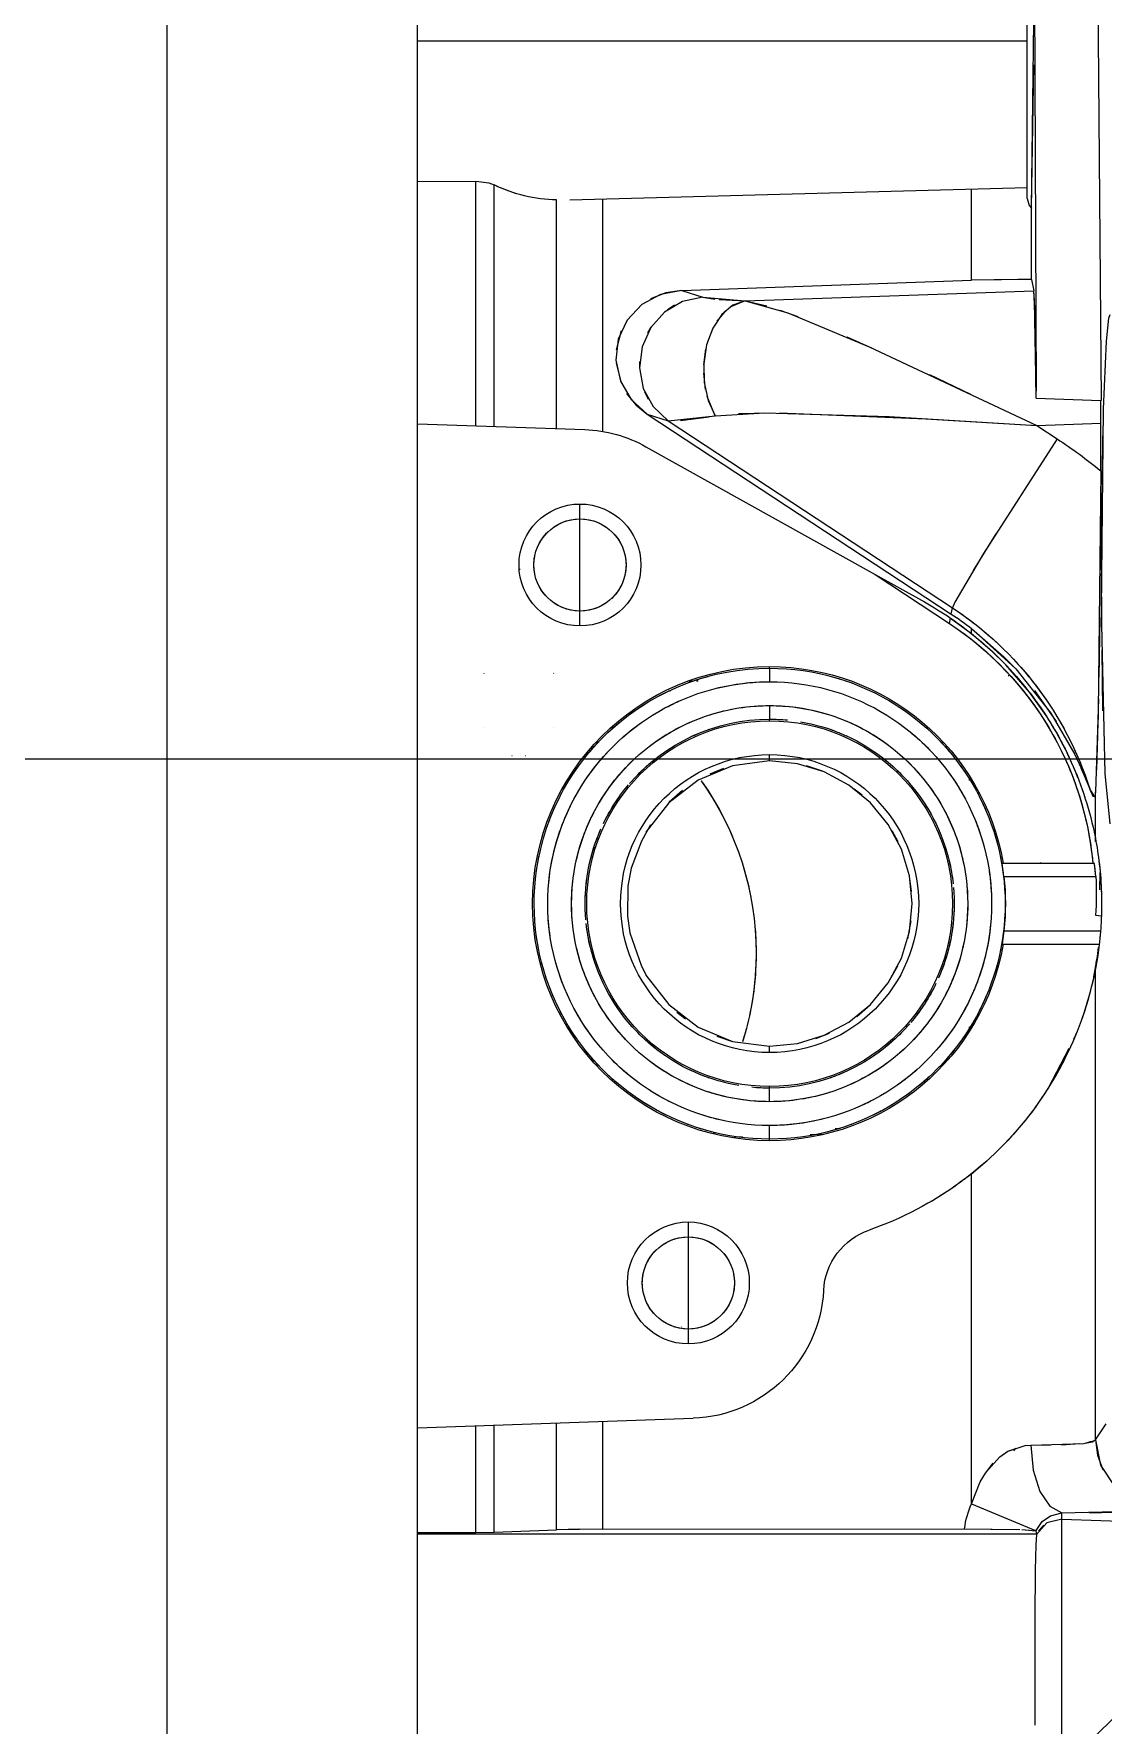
# Model space of a CAD drawing. Header units: millimetres. Extents: x 1084702 to 1166801, y 36632 to 124519.
# Drawn here: x 1103267 to 1103345.9, y 45472 to 45596.8 of the extents above; entities that cross this region are included whole.
import ezdxf

# ---------------------------------------------------------------- set-up
doc = ezdxf.new("R2010")
doc.units = ezdxf.units.MM
doc.header["$LTSCALE"] = 250
doc.linetypes.add('CENTER', pattern=[3, 2.5, -0.25, 0, -0.25])
doc.layers.get('0').update_dxf_attribs({"color": 255})
doc.layers.add('%posline', color=240, linetype='Continuous')
doc.layers.add('%symbol', color=1, linetype='Continuous')
doc.styles.add('ROMANS', font='ROMANS.shx', dxfattribs={"height": 100})
doc.dimstyles.new('dott', dxfattribs={"dimscale": 100, "dimtxt": 150, "dimasz": 0.01, "dimexe": 0.5, "dimexo": 1, "dimgap": 1, "dimtad": 1, "dimdsep": 46, "dimtxsty": 'ROMANS', "dimcen": 1.5, "dimclrd": 1, "dimclre": 1, "dimclrt": 2, "dimazin": 2, "dimtfac": 1, "dimtmove": 2, "dimatfit": 3, "dimldrblk": 'DOT', "dimfxl": 1, "dimtvp": 100, "dimtolj": 1, "dimarcsym": 0})

# ---------------------------------------------------------------- blocks, each defined once
blk = doc.blocks.new('_Dot')
at = {"color": 0, "linetype": 'ByBlock', "lineweight": -2}
blk.add_line((-0.5, 0), (-1, 0), dxfattribs=at)
at = {"color": 0, "linetype": 'ByBlock', "const_width": 0.5}
blk.add_lwpolyline([(-0.25, 0, 1), (0.25, 0, 1)], format="xyb", close=True, dxfattribs=at)
blk = doc.blocks.new('GENERATOR-BORDE')
for p, q in [((-1564.59, 190.03), (-1564.59, -166.52)), ((-1546.11, 73.57), (-1546.11, 57.83)), ((-1498.54, 73.33), (-1498.54, 70.82)), ((-1546.11, 70.23), (-1546.11, 67.5)), ((-1498.54, 70.82), (-1498.54, 69.14)), ((-1498.54, 69.15), (-1498.54, 66.77)), ((-1498.54, 66.77), (-1498.54, 65.16)), ((-1546.11, 66.09), (-1546.11, 63.83)), ((-1498.54, 65.16), (-1498.54, 63.02)), ((-1546.11, 62.57), (-1546.11, 60.76)), ((-1500.53, 63.18), (-1500.53, 63.18)), ((-1498.54, 63.02), (-1498.54, 61.64)), ((-1498.54, 61.64), (-1498.54, 59.86)), ((-1546.11, 59.8), (-1546.11, 58.5)), ((-1498.54, 59.86), (-1498.54, 58.83)), ((-1498.54, 58.83), (-1498.54, 57.54)), ((-1546.11, 57.97), (-1546.11, 57.22)), ((-1498.54, 57.54), (-1498.54, 56.95)), ((-1546.11, 57.22), (-1546.11, 57.12)), ((-1546.11, 57.22), (-1500.41, 57.22)), ((-1546.11, 57.22), (-1546.11, 57.12)), ((-1546.11, 57.22), (-1500.41, 57.22)), ((-1546.11, 57.12), (-1541.8, 57.11)), ((-1546.11, 57.12), (-1546.11, 49.4)), ((-1546.11, 57.12), (-1546.11, 49.4)), ((-1546.11, 57.12), (-1541.8, 57.11)), ((-1541.8, 57.11), (-1541.8, 49.25)), ((-1541.8, 57.11), (-1541.8, 49.25)), ((-1540.44, 57.09), (-1540.44, 49.21)), ((-1540.44, 57.09), (-1535.83, 56.92)), ((-1540.44, 57.09), (-1540.44, 49.21)), ((-1540.44, 57.09), (-1535.83, 56.92)), ((-1535.83, 56.92), (-1535.83, 49.05)), ((-1535.83, 56.92), (-1535.83, 49.05)), ((-1532.43, 56.87), (-1532.43, 48.93)), ((-1532.43, 56.87), (-1505.72, 56.84)), ((-1532.43, 56.87), (-1532.43, 48.93)), ((-1532.43, 56.87), (-1505.72, 56.84)), ((-1498.54, 56.95), (-1498.54, 56.14)), ((-1498.54, 56.14), (-1483.47, 56.66)), ((-1498.54, 56.14), (-1483.47, 56.66)), ((-1505.21, 55.01), (-1505.21, 30.64)), ((-1505.21, 55.01), (-1505.21, 30.64)), ((-1498.54, 56.14), (-1498.54, 55.66)), ((-1498.54, 56.14), (-1498.54, 55.66)), ((-1500.55, 50.67), (-1500.55, 50.67)), ((-1500.55, 50.67), (-1500.55, 50.67)), ((-1496.42, 50.42), (-1496.42, 50.39)), ((-1496.42, 50.42), (-1496.42, 50.39)), ((-1496.05, 50.28), (-1496.05, 15.36)), ((-1496.05, 50.28), (-1496.05, 15.36)), ((-1496.05, 50.28), (-1495.27, 49.11)), ((-1546.11, 49.4), (-1525.76, 48.69)), ((-1546.11, 49.4), (-1546.11, -24.73)), ((-1546.11, 49.4), (-1525.76, 48.69)), ((-1546.11, 49.4), (-1546.11, -24.73)), ((-1521.96, 47.8), (-1521.96, 47.8)), ((-1519.38, 46.1), (-1519.38, 46.1)), ((-1526.11, 43.2), (-1526.11, 42.1)), ((-1526.11, 43.2), (-1526.11, 42.1)), ((-1526.59, 41.97), (-1526.59, 41.94)), ((-1526.11, 42.1), (-1526.11, 38.7)), ((-1526.11, 42.1), (-1526.11, 38.7)), ((-1526.11, 38.7), (-1526.11, 35.3)), ((-1526.11, 38.7), (-1526.11, 35.3)), ((-1521.65, 38.53), (-1521.63, 38.53)), ((-1521.65, 38.53), (-1521.63, 38.53)), ((-1526.11, 35.3), (-1526.11, 34.2)), ((-1526.11, 35.3), (-1526.11, 34.2)), ((-1508.16, 32.67), (-1508.03, 32.58)), ((-1505.21, 30.64), (-1504.06, 29.67)), ((-1524.29, 27.63), (-1524.12, 27.62)), ((-1524.29, 27.63), (-1524.12, 27.62)), ((-1520.11, 28.2), (-1520.11, 28.08)), ((-1520.11, 28.2), (-1520.11, 28.08)), ((-1520.11, 28.08), (-1520.11, 27.08)), ((-1520.11, 28.08), (-1520.11, 27.08)), ((-1515.27, 27.31), (-1515.05, 27.31)), ((-1515.27, 27.31), (-1515.05, 27.31)), ((-1501.38, 26.83), (-1501.38, 26.83)), ((-1520.11, 25.32), (-1520.11, 24.32)), ((-1520.11, 25.32), (-1520.11, 24.32)), ((-1520.11, 24.32), (-1520.11, 24.2)), ((-1520.11, 24.32), (-1520.11, 24.2)), ((-1499.54, 24.3), (-1498.01, 21.37)), ((-1520.11, 21.7), (-1520.11, 21.23)), ((-1520.11, 21.7), (-1520.11, 21.23)), ((-1497.67, 20.7), (-1497.58, 20.54)), ((-1505.37, 19.94), (-1505.37, 19.8)), ((-1505.37, 19.94), (-1505.37, 19.8)), ((-1505.37, 17.61), (-1505.37, 17.61)), ((-1505.37, 17.61), (-1505.37, 17.61)), ((-1496.19, 16.1), (-1495.91, 14.59)), ((-1496.19, 16.1), (-1496.19, 16.1)), ((-1496.02, 15.08), (-1495.91, 14.59)), ((-1495.91, 14.59), (-1495.9, 14.39)), ((-1495.91, 14.59), (-1495.83, 13.94)), ((-1502.94, 13.7), (-1502.87, 13.7)), ((-1502.94, 13.7), (-1502.87, 13.7)), ((-1502.87, 13.7), (-1495.79, 13.7)), ((-1502.87, 13.7), (-1495.79, 13.7)), ((-1502.83, 12.7), (-1495.69, 12.7)), ((-1502.83, 12.7), (-1495.69, 12.7)), ((-1495.73, 13.18), (-1495.73, 13.14)), ((-1496.06, 11.55), (-1495.62, 11.59)), ((-1496.06, 11.55), (-1495.62, 11.59)), ((-1495.63, 11.62), (-1495.62, 11.57)), ((-1495.63, 11.62), (-1495.63, 11.62)), ((-1495.63, 11.62), (-1495.62, 11.59)), ((-1495.63, 11.62), (-1495.62, 11.59)), ((-1495.75, 9.68), (-1495.71, 8.41)), ((-1502.94, 7.7), (-1502.87, 7.7)), ((-1502.94, 7.7), (-1502.87, 7.7)), ((-1502.87, 7.7), (-1496.26, 7.7)), ((-1502.87, 7.7), (-1496.26, 7.7)), ((-1502.83, 8.7), (-1496.03, 8.7)), ((-1502.83, 8.7), (-1496.03, 8.7)), ((-1500.1, 7.7), (-1500.1, 7.67)), ((-1496.26, 7.7), (-1496.15, 7.7)), ((-1496.26, 7.7), (-1496.15, 7.7)), ((-1496.26, 7.7), (-1496.15, 7.7)), ((-1496.05, 6.12), (-1496.05, 2.45)), ((-1496.05, 6.12), (-1496.05, 2.45)), ((-1505.37, 1.6), (-1505.37, 1.47)), ((-1505.37, 1.6), (-1505.37, 1.47)), ((-1497.54, 0.97), (-1497.38, 1.38)), ((-1497.01, 2.37), (-1497, 2.38)), ((-1497.01, 2.37), (-1497, 2.38)), ((-1497.01, 2.37), (-1497, 2.38)), ((-1496.49, 2.23), (-1496.49, 2.23)), ((-1520.11, 0.17), (-1520.11, -0.3)), ((-1520.11, 0.17), (-1520.11, -0.3)), ((-1539.14, -0.24), (-1539.12, -0.23)), ((-1538.12, -0.23), (-1538.1, -0.24)), ((-1541.19, -2.3), (-1541.19, -2.3)), ((-1536.05, -2.3), (-1536.05, -2.3)), ((-1520.11, -2.8), (-1520.11, -2.92)), ((-1520.11, -2.8), (-1520.11, -2.92)), ((-1520.11, -3.92), (-1520.11, -2.92)), ((-1520.11, -3.92), (-1520.11, -2.92)), ((-1500.95, -4.92), (-1499.72, -3.19)), ((-1499.72, -3.19), (-1499.7, -3.14)), ((-1527.59, -5), (-1527.45, -4.99)), ((-1527.59, -5), (-1527.45, -4.99)), ((-1502.71, -6.93), (-1500.95, -4.92)), ((-1526.07, -5.74), (-1525.8, -5.74)), ((-1525.51, -5.75), (-1525.38, -5.75)), ((-1520.11, -6.68), (-1520.11, -5.68)), ((-1520.11, -6.68), (-1520.11, -5.68)), ((-1502.5, -6.15), (-1502.46, -6.15)), ((-1502.03, -6.16), (-1502.03, -6.16)), ((-1541.19, -6.3), (-1541.18, -6.32)), ((-1541.19, -6.3), (-1541.19, -6.3)), ((-1536.06, -6.32), (-1536.05, -6.3)), ((-1536.05, -6.3), (-1536.05, -6.3)), ((-1520.11, -6.68), (-1520.11, -6.8)), ((-1520.11, -6.68), (-1520.11, -6.8)), ((-1502.93, -7.18), (-1502.87, -7.12)), ((-1495.56, -6.27), (-1495.55, -6.27)), ((-1505.21, -9.24), (-1503.69, -7.93)), ((-1534.11, -9.8), (-1534.11, -10.9)), ((-1534.11, -9.8), (-1534.11, -10.9)), ((-1512.31, -13.59), (-1506.83, -9.97)), ((-1512.31, -13.59), (-1506.83, -9.97)), ((-1506.83, -9.97), (-1506.76, -10.38)), ((-1506.83, -9.97), (-1506.76, -10.38)), ((-1506.76, -10.38), (-1505.21, -9.24)), ((-1505.21, -9.24), (-1505.21, -9.61)), ((-1505.21, -9.24), (-1505.21, -9.61)), ((-1534.11, -10.9), (-1534.11, -14.3)), ((-1534.11, -10.9), (-1534.11, -14.3)), ((-1529.14, -25.43), (-1506.71, -10.67)), ((-1529.14, -25.43), (-1506.71, -10.67)), ((-1527.61, -24.94), (-1506.62, -11.13)), ((-1527.61, -24.94), (-1506.62, -11.13)), ((-1506.71, -10.67), (-1506.62, -11.13)), ((-1506.71, -10.67), (-1506.62, -11.13)), ((-1512.31, -13.59), (-1508.69, -11.57)), ((-1512.31, -13.59), (-1508.69, -11.57)), ((-1529.24, -23.03), (-1512.31, -13.59)), ((-1529.24, -23.03), (-1512.31, -13.59)), ((-1538.59, -14), (-1538.53, -14)), ((-1538.59, -14), (-1538.53, -14)), ((-1534.11, -14.3), (-1534.11, -17.7)), ((-1534.11, -14.3), (-1534.11, -17.7)), ((-1534.11, -17.7), (-1534.11, -18.8)), ((-1534.11, -17.7), (-1534.11, -18.8)), ((-1495.66, -21.25), (-1495.66, -24.76)), ((-1495.66, -21.25), (-1495.66, -24.76)), ((-1495.56, -21.73), (-1495.55, -21.73)), ((-1500.38, -24.59), (-1498.9, -23.62)), ((-1500.38, -24.59), (-1498.9, -23.62)), ((-1546.11, -24.73), (-1533.76, -24.29)), ((-1546.11, -24.73), (-1533.76, -24.29)), ((-1546.11, -24.73), (-1546.11, -42.61)), ((-1546.11, -24.73), (-1546.11, -42.61)), ((-1541.8, -24.57), (-1541.8, -42.63)), ((-1541.8, -24.57), (-1541.8, -42.63)), ((-1540.44, -24.53), (-1540.44, -42.35)), ((-1540.44, -24.53), (-1540.44, -42.35)), ((-1535.83, -24.37), (-1535.83, -41.24)), ((-1535.83, -24.37), (-1535.83, -41.24)), ((-1532.43, -24.16), (-1532.43, -41.32)), ((-1532.43, -24.16), (-1532.43, -41.32)), ((-1529.14, -25.43), (-1527.61, -24.94)), ((-1529.14, -25.43), (-1527.61, -24.94)), ((-1500.38, -24.59), (-1495.66, -24.76)), ((-1500.38, -24.59), (-1495.66, -24.76)), ((-1500.56, -56.35), (-1500.45, -27.13)), ((-1500.56, -56.35), (-1500.45, -27.13)), ((-1500.45, -26.62), (-1495.66, -26.45)), ((-1495.88, -56.44), (-1495.65, -26.45)), ((-1495.88, -56.44), (-1495.65, -26.45)), ((-1495.66, -26.45), (-1495.65, -26.45)), ((-1495.66, -26.45), (-1495.65, -26.45)), ((-1495.66, -26.45), (-1495.65, -26.45)), ((-1524.88, -27.55), (-1524.86, -27.55)), ((-1524.88, -27.55), (-1524.86, -27.55)), ((-1507.88, -28.14), (-1507.87, -28.15)), ((-1507.88, -28.14), (-1507.87, -28.15)), ((-1526.58, -34.57), (-1525.05, -34.08)), ((-1526.58, -34.57), (-1525.05, -34.08)), ((-1526.58, -34.57), (-1505.21, -35.32)), ((-1526.58, -34.57), (-1505.21, -35.32)), ((-1521.92, -33.79), (-1500.61, -34.54)), ((-1521.92, -33.79), (-1500.61, -34.54)), ((-1500.78, -35.37), (-1500.61, -34.54)), ((-1500.78, -35.37), (-1500.61, -34.54)), ((-1505.21, -35.32), (-1505.21, -42.06)), ((-1505.21, -35.32), (-1505.21, -42.06)), ((-1500.78, -35.37), (-1500.78, -40.64)), ((-1500.78, -35.37), (-1500.78, -40.64)), ((-1500.82, -40.7), (-1500.78, -40.65)), ((-1535.83, -41.24), (-1535.83, -41.24)), ((-1534.86, -41.25), (-1501.11, -42.17)), ((-1501.11, -41.35), (-1501.11, -42)), ((-1501.11, -41.35), (-1501.11, -42)), ((-1501.11, -42), (-1501.11, -42.17)), ((-1501.11, -42.17), (-1501.11, -53)), ((-1501.11, -42.19), (-1501.11, -42.2)), ((-1501.11, -42.42), (-1501.11, -43.18)), ((-1546.11, -42.61), (-1541.8, -42.63)), ((-1546.11, -42.61), (-1546.11, -44.73)), ((-1546.11, -42.61), (-1541.8, -42.63)), ((-1546.11, -42.61), (-1546.11, -53)), ((-1501.11, -43.78), (-1501.11, -45.24)), ((-1546.11, -45.63), (-1546.11, -48.54)), ((-1501.11, -46.21), (-1501.11, -48.9)), ((-1546.11, -48.96), (-1546.11, -53)), ((-1501.11, -49.28), (-1501.11, -53)), ((-1546.11, -53), (-1546.11, -54.42)), ((-1546.11, -53), (-1546.11, -54.42)), ((-1546.11, -53), (-1501.11, -53)), ((-1546.11, -53), (-1501.11, -53)), ((-1501.11, -53), (-1501.11, -56.51)), ((-1501.11, -53), (-1501.11, -63.83))]:
    blk.add_line(p, q)
at = {"linetype": 'CENTER'}
blk.add_line((-2671.23, 0), (68.87, 0), dxfattribs=at)
for points in [[(-1500.53, 70.58), (-1500.53, 71.34)], [(-1500.53, 71.14), (-1500.53, 71.22)], [(-1500.54, 67.46), (-1500.53, 70.57)], [(-1500.54, 66.21), (-1500.54, 67.46)], [(-1500.54, 66.38), (-1500.54, 67.35)], [(-1500.54, 63.83), (-1500.54, 66.21)], [(-1500.53, 62.69), (-1500.54, 63.83)], [(-1500.53, 62.81), (-1500.54, 63.74)], [(-1500.52, 60.7), (-1500.53, 62.69)], [(-1500.51, 59.91), (-1500.52, 60.69)], [(-1500.51, 59.93), (-1500.52, 60.65)], [(-1500.47, 58.03), (-1500.51, 59.91)], [(-1500.41, 57.27), (-1500.47, 58.03)], [(-1500.41, 57.27), (-1500.47, 58.03)], [(-1541.8, 57.11), (-1540.44, 57.09)], [(-1541.8, 57.11), (-1540.44, 57.09)], [(-1532.43, 56.87), (-1535.83, 56.92)], [(-1534.12, 56.88), (-1535.83, 56.92)], [(-1505.72, 56.84), (-1501.64, 56.9)], [(-1505.72, 56.84), (-1501.87, 56.89)], [(-1505.21, 55.01), (-1500.48, 56.97)], [(-1505.21, 55.01), (-1500.48, 56.97)], [(-1501.5, 56.91), (-1500.49, 56.99)], [(-1501.4, 56.61), (-1501.41, 56.62)], [(-1501.19, 56.92), (-1500.49, 56.99)], [(-1500.48, 56.97), (-1500.45, 56.98)], [(-1500.48, 56.97), (-1500.45, 56.98)], [(-1500.46, 57.01), (-1500.41, 57.22)], [(-1500.46, 57.01), (-1500.41, 57.22)], [(-1500.45, 56.98), (-1499.99, 56.32), (-1499.38, 55.88)], [(-1500.45, 56.98), (-1499.99, 56.32)], [(-1498.54, 56.14), (-1499.64, 56.42), (-1500.41, 57.27)], [(-1499.87, 56.58), (-1500.26, 57)], [(-1505.21, 55.01), (-1504.58, 53.39), (-1504.19, 52.74)], [(-1500.84, 50.67), (-1500.67, 52.51), (-1500.18, 54.09), (-1499.43, 55.19), (-1498.54, 55.66)], [(-1500.84, 50.67), (-1500.67, 52.51), (-1500.18, 54.09), (-1499.43, 55.19), (-1498.54, 55.66)], [(-1499.37, 55.88), (-1498.54, 55.66)], [(-1499.37, 55.88), (-1498.54, 55.66)], [(-1498.54, 55.66), (-1492.61, 55.53), (-1491.63, 55.41), (-1491.23, 55.27)], [(-1496.51, 55.66), (-1494.71, 55.63)], [(-1496.05, 50.28), (-1495.68, 52.15), (-1494.64, 53.74), (-1493.08, 54.84), (-1491.23, 55.27)], [(-1504.19, 52.73), (-1503.61, 52)], [(-1504.17, 52.71), (-1503.12, 51.53), (-1502.52, 51.13)], [(-1496.05, 50.28), (-1495.92, 51.42), (-1495.52, 52.5)], [(-1502.52, 51.12), (-1501.26, 50.7), (-1500.84, 50.67)], [(-1502.5, 51.11), (-1501.26, 50.7), (-1500.84, 50.67)], [(-1502.07, 51.09), (-1501.98, 50.94)], [(-1502.03, 51.03), (-1501.95, 50.9)], [(-1500.84, 50.67), (-1496.95, 50.54), (-1496.31, 50.42), (-1496.05, 50.28)], [(-1500.84, 50.67), (-1499.37, 50.66)], [(-1499.57, 50.66), (-1499.57, 50.66)], [(-1499.57, 50.66), (-1499.57, 50.66)], [(-1498.56, 50.64), (-1497.21, 50.56)], [(-1496.76, 50.51), (-1496.1, 50.33), (-1496.05, 50.28)], [(-1522.12, 27.91), (-1522.72, 27.93)], [(-1522.12, 27.91), (-1522.72, 27.93)], [(-1516.27, 27.74), (-1517.11, 27.77)], [(-1516.27, 27.74), (-1517.11, 27.77)], [(-1529.24, 15.97), (-1527.56, 18.15), (-1525.38, 19.82), (-1522.84, 20.87), (-1520.11, 21.23)], [(-1520.11, 21.23), (-1518.06, 21.02), (-1516.08, 20.42), (-1514.27, 19.45), (-1512.67, 18.14), (-1511.36, 16.55), (-1510.39, 14.73), (-1509.8, 12.75), (-1509.59, 10.7), (-1509.8, 8.65), (-1510.39, 6.67), (-1511.36, 4.85), (-1512.67, 3.26), (-1514.27, 1.95), (-1516.08, 0.98), (-1518.06, 0.38), (-1520.11, 0.17)], [(-1524.02, 20.48), (-1522.84, 20.87)], [(-1516.71, 20.66), (-1515.69, 20.25)], [(-1526.97, 18.7), (-1526.31, 19.21)], [(-1513.68, 19.03), (-1512.69, 18.16)], [(-1511.33, 16.49), (-1510.65, 15.3)], [(-1530.42, 12.86), (-1529.58, 15.32)], [(-1529.58, 15.32), (-1529.18, 16.07)], [(-1530.61, 11.63), (-1530.42, 12.86)], [(-1509.92, 13.31), (-1509.67, 11.97)], [(-1502.83, 12.7), (-1502.94, 13.7)], [(-1502.83, 12.7), (-1502.89, 13.23)], [(-1530.57, 9.41), (-1530.61, 11.63)], [(-1530.32, 8.08), (-1530.57, 9.41)], [(-1509.63, 9.78), (-1509.82, 8.53)], [(-1529.58, 6.08), (-1530.32, 8.08)], [(-1502.83, 8.7), (-1502.94, 7.7)], [(-1502.83, 8.7), (-1502.89, 8.17)], [(-1496.03, 8.7), (-1496.13, 7.78), (-1496.15, 7.7)], [(-1496.1, 7.94), (-1496.15, 7.7)], [(-1496.03, 8.7), (-1496.1, 7.94)], [(-1528.9, 4.89), (-1529.58, 6.08)], [(-1520.11, 0.17), (-1522.84, 0.53), (-1525.38, 1.58), (-1527.56, 3.25), (-1529.24, 5.43)], [(-1510.63, 6.14), (-1511.07, 5.32)], [(-1494.98, 4.82), (-1495.35, 1.1), (-1495.61, -11), (-1495.47, -25.8), (-1495.25, -30.82), (-1495.08, -32.51), (-1494.98, -32.8)], [(-1526.55, 2.36), (-1527.53, 3.22)], [(-1513.28, 2.7), (-1513.86, 2.24)], [(-1496.2, 2.82), (-1496.49, 2.23)], [(-1496.05, 2.45), (-1496.12, 2.82), (-1496.49, 2.23)], [(-1496.23, 2.8), (-1496.49, 2.23)], [(-1496.2, 2.82), (-1496.22, 2.8)], [(-1497.12, 0.72), (-1496.49, 2.23)], [(-1496.49, 2.23), (-1496.49, 2.23)], [(-1495.84, -4.41), (-1496.05, 2.45)], [(-1523.51, 0.73), (-1524.53, 1.14)], [(-1516.22, 0.92), (-1517.38, 0.53)], [(-1505.21, -9.61), (-1501.95, -6.64), (-1499.36, -3.36), (-1497.59, -0.3), (-1497.12, 0.71)], [(-1497.14, 0.68), (-1496.89, 1.24)], [(-1495.91, -1.74), (-1495.98, 0.82)], [(-1495.98, -0.39), (-1495.98, -0.39)], [(-1495.66, -21.25), (-1495.86, -3.52), (-1495.89, -2.25)], [(-1500.57, -5.04), (-1498.96, -2.75)], [(-1495.51, -3.53), (-1495.58, -8.04)], [(-1495.83, -5.16), (-1495.84, -4.69)], [(-1495.74, -10.43), (-1495.81, -6.01)], [(-1505.21, -9.61), (-1502.82, -7.53), (-1502.1, -6.8)], [(-1498.9, -23.62), (-1504.32, -15.15), (-1506.44, -11.55), (-1506.62, -11.13)], [(-1495.6, -10.28), (-1495.62, -13.68)], [(-1503.41, -16.61), (-1505.1, -13.88)], [(-1495.68, -16.23), (-1495.69, -13.94)], [(-1495.62, -14.68), (-1495.6, -18.73)], [(-1495.66, -21.25), (-1495.67, -16.4)], [(-1495.58, -20.25), (-1495.5, -24.56)], [(-1525.05, -34.08), (-1526.54, -33.75), (-1527.86, -32.97), (-1528.89, -31.82), (-1529.53, -30.4), (-1529.72, -28.85), (-1529.44, -27.33), (-1528.71, -25.99), (-1527.61, -24.94)], [(-1527.61, -24.94), (-1524.14, -25.31)], [(-1526.69, -24.96), (-1524.57, -25.24)], [(-1524.13, -25.31), (-1520.46, -25.54), (-1511.29, -25.25), (-1500.38, -24.59)], [(-1521.92, -33.79), (-1518.77, -32.91), (-1512.77, -30.4), (-1500.38, -24.59)], [(-1519.38, -25.54), (-1508.59, -25.1), (-1500.38, -24.59)], [(-1500.38, -24.59), (-1500.38, -24.59)], [(-1495.66, -24.76), (-1495.66, -26.45)], [(-1495.66, -24.76), (-1495.66, -26.45)], [(-1526.58, -34.57), (-1528.16, -34.27), (-1529.55, -33.52), (-1530.63, -32.38), (-1531.29, -30.96), (-1531.46, -29.41), (-1531.13, -27.88), (-1530.33, -26.51), (-1529.14, -25.43)], [(-1530.67, -26.97), (-1529.99, -26.12), (-1529.14, -25.43)], [(-1521.92, -33.79), (-1522.82, -33.47), (-1523.64, -32.78), (-1524.3, -31.78), (-1524.76, -30.54), (-1524.98, -29.16), (-1524.95, -27.76), (-1524.66, -26.44), (-1524.13, -25.31)], [(-1524.75, -26.76), (-1524.15, -25.34)], [(-1524.14, -25.31), (-1524.13, -25.31)], [(-1524.14, -25.31), (-1524.13, -25.31)], [(-1522.4, -25.48), (-1520.13, -25.54)], [(-1529.34, -27.08), (-1529.08, -26.54)], [(-1525, -28.47), (-1524.87, -27.26)], [(-1508.31, -28.35), (-1505.28, -26.92)], [(-1500.45, -26.96), (-1500.55, -33.8), (-1500.61, -34.54)], [(-1500.45, -26.62), (-1500.46, -28.21)], [(-1531.45, -29.23), (-1531.1, -27.81)], [(-1500.46, -28.56), (-1500.49, -31.24)], [(-1529.72, -29.31), (-1529.72, -28.82)], [(-1524.84, -30.23), (-1524.99, -29.08)], [(-1531.07, -31.59), (-1531.45, -30.15)], [(-1524.28, -31.82), (-1524.68, -30.82)], [(-1514.41, -31.13), (-1512.55, -30.3)], [(-1529.51, -33.55), (-1530.65, -32.35)], [(-1528.87, -31.85), (-1529.12, -31.43)], [(-1523.38, -33.05), (-1524, -32.3)], [(-1500.49, -31.37), (-1500.54, -33.49)], [(-1527.14, -33.47), (-1527.65, -33.14)], [(-1521.92, -33.79), (-1523.04, -33.33)], [(-1521.92, -33.79), (-1520.33, -33.43)], [(-1519.35, -33.12), (-1518.03, -32.63)], [(-1500.55, -33.55), (-1500.61, -34.54)], [(-1526.58, -34.57), (-1527.78, -34.39), (-1528.9, -33.94)], [(-1525.05, -34.08), (-1521.92, -33.79)], [(-1525.05, -34.08), (-1524.15, -33.93)], [(-1523.84, -33.9), (-1521.92, -33.79)], [(-1500.78, -35.37), (-1505.21, -35.32)], [(-1501.9, -35.38), (-1505.21, -35.32)], [(-1500.78, -35.37), (-1501.77, -35.38)], [(-1501.11, -41.35), (-1500.96, -40.83), (-1500.78, -40.64)], [(-1500.78, -40.64), (-1500.61, -51.21)], [(-1500.78, -40.64), (-1500.61, -54.42), (-1500.74, -64.66), (-1500.78, -65.36)], [(-1541.8, -42.63), (-1540.83, -42.5), (-1540.44, -42.35)], [(-1541.8, -42.63), (-1540.83, -42.5), (-1540.44, -42.35)], [(-1535.83, -41.24), (-1535.82, -41.24)], [(-1535.83, -41.24), (-1535.82, -41.24)]]:
    blk.add_lwpolyline(points)
for centre, radius, start, end in [((-1498.76, 57.78), 7.03, 187.6903, 203.2569), ((-1498.76, 57.78), 7.03, 187.6904, 203.2571), ((-1500.54, 57.23), 0.136, 354.0199, 15.5376), ((-1500.54, 57.23), 0.136, 354.0199, 15.6169), ((-1495.54, 54.74), 5.01, 158.1054, 158.285), ((-1495.54, 54.74), 5.01, 158.1054, 158.285), ((-1495.54, 54.73), 5.01, 158.1402, 158.3214), ((-1495.54, 54.73), 5.01, 158.1419, 158.3232), ((-1495.54, 54.74), 5.01, 155.0086, 155.5826), ((-1495.54, 54.74), 5.01, 155.0086, 155.5826), ((-1495.54, 54.73), 5.01, 155.021, 155.612), ((-1495.54, 54.73), 5.01, 155.0215, 155.613), ((-1494.58, 53.44), 5.04, 152.0274, 152.154), ((-1494.58, 53.44), 5.04, 151.9158, 152.0268), ((-1526.11, 38.7), 10, 3.1421, 87.9994), ((-1526.11, 38.7), 10, 3.1461, 87.9994), ((-1526.11, 38.7), 4.5, 90, 270), ((-1526.11, 38.7), 4.5, 90, 270), ((-1526.11, 38.7), 4.5, 270, 90), ((-1526.11, 38.7), 4.5, 270, 90), ((-1526.11, 38.7), 3.4, 90.0008, 269.9992), ((-1526.11, 38.7), 3.4, 90.0008, 123.7289), ((-1526.11, 38.7), 3.4, 270.0008, 89.9992), ((-1526.11, 38.7), 3.4, 56.6489, 89.9992), ((-1526.11, 38.7), 3.4, 133.1384, 156.8968), ((-1526.11, 38.7), 3.4, 22.603, 46.4211), ((-1526.11, 38.7), 3.4, 23.1035, 46.1287), ((-1526.11, 38.7), 3.4, 23.1035, 46.1287), ((-1526.11, 38.7), 3.4, 169.1282, 190.8718), ((-1526.11, 38.7), 3.4, 169.1282, 190.8718), ((-1526.11, 38.7), 3.4, 169.2978, 190.2403), ((-1526.11, 38.7), 3.4, 349.1282, 10.8718), ((-1526.11, 38.7), 3.4, 349.1282, 10.8718), ((-1526.11, 38.7), 3.4, 349.2978, 10.2403), ((-1511.13, 39.52), 5, 183.1379, 250.9008), ((-1511.13, 39.52), 5, 183.1379, 250.9008), ((-1526.11, 38.7), 3.4, 202.603, 226.4211), ((-1526.11, 38.7), 3.4, 203.1035, 226.1287), ((-1526.11, 38.7), 3.4, 203.1035, 226.1287), ((-1526.11, 38.7), 3.4, 313.1384, 336.8968), ((-1526.11, 38.7), 3.4, 236.6489, 269.9992), ((-1526.11, 38.7), 3.4, 270.0008, 303.7289), ((-1521.11, 10.7), 25.5, 36.6269, 70.906), ((-1521.11, 10.7), 25.5, 36.6269, 70.906), ((-1521.11, 10.69), 25.51, 51.4396, 57.8213), ((-1521.1, 10.71), 25.49, 49.6125, 49.7086), ((-1520.11, 10.7), 17.5, 90, 270), ((-1520.11, 10.7), 17.5, 90, 270), ((-1520.11, 10.7), 17.38, 89.9991, 122.6658), ((-1520.11, 10.7), 17.38, 105.1421, 110.3427), ((-1520.11, 10.7), 17.5, 9.8709, 90), ((-1520.11, 10.7), 17.5, 9.8709, 90), ((-1520.11, 10.7), 17.38, 57.3013, 90.0009), ((-1520.11, 10.7), 17.38, 69.6572, 74.8579), ((-1521.1, 10.71), 25.49, 36.6229, 44.1307), ((-1520.11, 10.7), 16.38, 89.9998, 270.0002), ((-1520.11, 10.7), 17.38, 116.0498, 118.287), ((-1520.11, 10.7), 16.38, 102.1725, 108.8613), ((-1520.11, 10.7), 16.38, 269.9998, 90.0002), ((-1520.11, 10.7), 16.38, 89.9998, 90.0076), ((-1520.11, 10.7), 16.38, 76.1661, 90.0004), ((-1520.11, 10.7), 17.38, 61.713, 63.9502), ((-1520.11, 10.7), 17.38, 122.7779, 188.1643), ((-1520.11, 10.7), 14.62, 89.9998, 270.0002), ((-1520.11, 10.7), 17.38, 120.4717, 126.2733), ((-1520.11, 10.7), 16.38, 116.0674, 122.8832), ((-1520.11, 10.7), 14.62, 89.9998, 108.0241), ((-1520.11, 10.7), 14.62, 269.9998, 90.0002), ((-1520.11, 10.7), 14.62, 72.194, 90.0002), ((-1520.11, 10.7), 16.38, 62.2681, 66.2789), ((-1520.11, 10.7), 17.38, 53.7266, 59.5283), ((-1520.11, 10.7), 17.38, 302.8085, 57.2384), ((-1521.11, 10.7), 25.5, 32.2281, 36.627), ((-1521.09, 10.71), 25.48, 6.7482, 36.6371), ((-1521.09, 10.71), 25.48, 6.7481, 36.6371), ((-1520.11, 10.7), 13.5, 90, 270), ((-1520.11, 10.7), 13.5, 90, 270), ((-1520.11, 10.7), 17.38, 129.7165, 133.1007), ((-1520.11, 10.7), 14.62, 112.9647, 126.813), ((-1520.11, 10.7), 13.62, 99.6369, 112.6988), ((-1520.11, 10.7), 13.62, 89.9991, 95.5122), ((-1520.11, 10.7), 13.62, 40.6265, 90.0009), ((-1520.11, 10.7), 13.5, 270, 90), ((-1520.11, 10.7), 13.5, 270, 90), ((-1520.11, 10.7), 14.62, 53.164, 67.1218), ((-1520.11, 10.7), 16.38, 48.3195, 54.7776), ((-1520.11, 10.7), 17.38, 46.8993, 50.2835), ((-1521.11, 10.7), 25.5, 26.6544, 30.8617), ((-1520.11, 10.7), 17.38, 135.9954, 141.7482), ((-1520.11, 10.7), 13.62, 114.4333, 172.7471), ((-1520.11, 10.7), 16.38, 129.8807, 136.9868), ((-1520.11, 10.7), 13.62, 109.0899, 114.9215), ((-1520.11, 10.7), 13.62, 65.0785, 70.9101), ((-1520.11, 10.7), 17.38, 38.2519, 44.0046), ((-1520.11, 10.7), 14.62, 131.7142, 149.545), ((-1520.11, 10.7), 11, 90, 270), ((-1520.11, 10.7), 11, 90, 270), ((-1520.11, 10.7), 13.62, 128.1345, 135.6532), ((-1520.11, 10.7), 13.62, 124.5742, 126.2766), ((-1520.11, 10.7), 11, 270, 90), ((-1520.11, 10.7), 11, 270, 90), ((-1520.11, 10.7), 13.62, 53.7234, 54.5275), ((-1520.11, 10.7), 13.62, 44.3468, 51.8655), ((-1520.11, 10.7), 14.62, 30.7223, 48.5279), ((-1520.11, 10.7), 16.38, 34.4352, 43.5141), ((-1520.11, 10.7), 17.38, 144.2325, 147.4408), ((-1520.11, 10.7), 16.38, 143.726, 150.8121), ((-1543.07, 14.34), 21.96, 17.0932, 17.3512), ((-1543.07, 14.34), 21.96, 0, 17.3496), ((-1543.07, 14.34), 21.96, 14.3148, 17.35), ((-1520.11, 10.7), 17.38, 32.5592, 35.7675), ((-1521.11, 10.7), 25.5, 18.8576, 22.7022), ((-1520.11, 10.7), 17.38, 151.7298, 157.1448), ((-1543.07, 14.34), 21.96, 0, 13.0072), ((-1543.07, 14.34), 21.96, 12.0007, 12.0124), ((-1520.11, 10.7), 13.62, 26.7795, 40.1503), ((-1520.11, 10.7), 13.62, 34.9446, 37.3154), ((-1520.11, 10.7), 17.38, 22.8553, 28.2701), ((-1521.11, 10.7), 25.5, 17.2981, 18.708), ((-1521.11, 10.7), 25.5, 12.4467, 18.6991), ((-1520.11, 10.7), 14.62, 152.0276, 167.0683), ((-1520.11, 10.7), 13.62, 145.0304, 145.0554), ((-1520.11, 10.7), 13.62, 25.7023, 32.7835), ((-1520.11, 10.7), 16.38, 20.6231, 28.8841), ((-1520.11, 10.7), 17.38, 159.0851, 159.9545), ((-1520.11, 10.7), 16.38, 157.6418, 164.4661), ((-1520.11, 10.7), 14.62, 12.5384, 27.4001), ((-1520.11, 10.7), 13.62, 11.1113, 23.8781), ((-1520.11, 10.7), 13.62, 16.1342, 20.8744), ((-1520.11, 10.7), 16.38, 5.3227, 19.111), ((-1521.11, 10.7), 25.5, 12.22, 12.2775), ((-1521.11, 10.7), 25.5, 12.2016, 12.2145), ((-1520.11, 10.7), 17.38, 168.4249, 172.4561), ((-1520.11, 10.7), 13.62, 166.4398, 173.813), ((-1520.11, 10.7), 13.62, 162.3194, 163.8658), ((-1543.07, 14.34), 21.96, 324.6135, 0), ((-1543.07, 14.34), 21.96, 324.6251, 0), ((-1543.07, 14.34), 21.96, 355.4277, 0), ((-1520.11, 10.7), 13.62, 5.674, 13.5603), ((-1520.11, 10.7), 17.38, 7.5439, 11.575), ((-1520.11, 10.7), 16.38, 171.5571, 178.3523), ((-1520.11, 10.7), 13.62, 354.9614, 7.8962), ((-1520.11, 10.7), 14.62, 355.3234, 7.2668), ((-1520.11, 10.7), 17.4, 353.3979, 6.6021), ((-1520.11, 10.7), 17.4, 353.3979, 6.6021), ((-1521.12, 10.7), 25.51, 4.5002, 6.757), ((-1521.12, 10.7), 25.51, 4.5002, 6.757), ((-1521.11, 10.7), 25.5, 1.9979, 4.4883), ((-1521.11, 10.7), 25.5, 1.9979, 4.4883), ((-1520.11, 10.7), 14.62, 175.3234, 187.2668), ((-1520.11, 10.7), 13.62, 174.9614, 187.8962), ((-1520.11, 10.7), 13.62, 357.8273, 2.5483), ((-1520.04, 9.87), 24.04, 357.2204, 4.0126), ((-1520.04, 9.87), 24.04, 357.2204, 4.0126), ((-1521.11, 10.7), 25.5, 352.2517, 2.0082), ((-1521.11, 10.7), 25.5, 352.2432, 1.7924), ((-1520.11, 10.7), 13.62, 177.8273, 182.5483), ((-1543.07, 14.34), 21.96, 343.2196, 349.1077), ((-1520.11, 10.7), 16.38, 351.5571, 358.3523), ((-1521.11, 10.7), 25.5, 357.6928, 359.826), ((-1520.11, 10.7), 16.38, 185.3227, 199.111), ((-1520.11, 10.7), 13.62, 185.674, 193.5603), ((-1520.11, 10.7), 13.62, 294.4333, 352.7471), ((-1520.11, 10.7), 13.62, 346.4398, 353.813), ((-1521.11, 10.7), 25.5, 354.253, 356.5606), ((-1520.11, 10.7), 17.38, 187.5439, 191.575), ((-1520.11, 10.7), 17.38, 188.2046, 270.0009), ((-1520.11, 10.7), 14.62, 192.5384, 207.4001), ((-1520.11, 10.7), 13.62, 191.1113, 203.8781), ((-1520.11, 10.7), 17.5, 270, 350.1291), ((-1520.11, 10.7), 17.5, 270, 350.1291), ((-1519.94, 9.87), 23.78, 303.4467, 354.7653), ((-1520.11, 10.7), 17.38, 348.4249, 352.4561), ((-1519.94, 9.87), 23.78, 348.5043, 354.7653), ((-1520.11, 10.7), 13.62, 196.1342, 200.8744), ((-1520.11, 10.7), 14.62, 332.0276, 347.0683), ((-1520.11, 10.7), 13.62, 342.3194, 343.8658), ((-1520.11, 10.7), 16.38, 337.6418, 344.4661), ((-1521.11, 10.7), 25.5, 348.0348, 352.2479), ((-1543.07, 14.34), 21.96, 331.6499, 337.0085), ((-1521.11, 10.7), 25.5, 334.9916, 348.0235), ((-1519.94, 9.87), 23.78, 341.7197, 348.4999), ((-1520.11, 10.7), 17.38, 200.0454, 200.9149), ((-1520.11, 10.7), 17.38, 202.8553, 208.2701), ((-1520.11, 10.7), 16.38, 200.6231, 208.8841), ((-1520.11, 10.7), 13.62, 205.7023, 212.7835), ((-1520.11, 10.7), 13.62, 206.7795, 220.1503), ((-1543.07, 14.34), 21.96, 324.618, 332.0515), ((-1543.07, 14.34), 21.96, 331.3162, 331.6288), ((-1520.11, 10.7), 13.62, 327.2165, 335.1501), ((-1520.11, 10.7), 17.38, 331.7298, 337.1448), ((-1520.11, 10.7), 14.62, 210.7223, 228.5279), ((-1520.11, 10.7), 13.62, 214.9446, 217.3154), ((-1520.11, 10.7), 14.62, 311.7142, 329.545), ((-1520.11, 10.7), 13.62, 325.0304, 325.0554), ((-1520.11, 10.7), 16.38, 323.726, 330.8121), ((-1521.11, 10.7), 25.5, 340.9492, 342.0187), ((-1521.11, 10.7), 25.5, 342.1442, 342.5223), ((-1520.11, 10.7), 17.38, 212.5592, 214.5829), ((-1520.11, 10.7), 16.38, 214.4352, 223.5141), ((-1520.11, 10.7), 13.62, 220.6265, 270.0009), ((-1543.07, 14.34), 21.96, 324.6246, 325.0035), ((-1520.43, 9.86), 25.13, 303.3444, 342.3333), ((-1520.11, 10.7), 17.38, 324.2325, 327.4408), ((-1519.94, 9.87), 23.78, 336.2789, 341.7121), ((-1521.11, 10.7), 25.5, 340.9277, 340.9425), ((-1520.11, 10.7), 17.38, 214.5991, 215.7675), ((-1520.11, 10.7), 13.62, 224.3468, 231.8655), ((-1520.11, 10.7), 13.62, 308.1345, 315.6532), ((-1519.94, 9.87), 23.78, 329.8937, 336.2761), ((-1520.43, 9.86), 25.13, 330.0183, 337.9016), ((-1521.11, 10.7), 25.5, 333.6814, 337.5625), ((-1520.11, 10.7), 17.38, 218.2519, 224.0046), ((-1520.11, 10.7), 14.62, 233.164, 247.1218), ((-1520.11, 10.7), 13.62, 233.7234, 234.5275), ((-1520.11, 10.7), 14.62, 292.9647, 306.813), ((-1520.11, 10.7), 13.62, 304.5742, 306.2766), ((-1520.11, 10.7), 16.38, 309.8807, 316.9868), ((-1520.11, 10.7), 17.38, 315.9954, 321.7482), ((-1521.11, 10.7), 25.5, 322.3247, 334.9831), ((-1521.11, 10.7), 25.5, 327.3747, 334.9968), ((-1521.11, 10.7), 25.5, 330.5959, 333.8282), ((-1520.11, 10.7), 17.38, 226.8993, 228.3969), ((-1520.11, 10.7), 17.38, 228.5113, 230.2835), ((-1520.11, 10.7), 16.38, 228.3195, 234.7776), ((-1520.11, 10.7), 13.62, 245.0785, 250.9101), ((-1520.11, 10.7), 13.62, 279.6369, 292.6988), ((-1520.11, 10.7), 13.62, 289.0899, 294.9215), ((-1519.94, 9.87), 23.78, 303.4467, 329.8873), ((-1520.11, 10.7), 17.38, 233.7266, 239.5283), ((-1520.11, 10.7), 14.62, 252.194, 270.0002), ((-1520.11, 10.7), 13.62, 269.9991, 275.5122), ((-1520.11, 10.7), 14.62, 269.9998, 288.0241), ((-1521.11, 10.7), 25.5, 321.897, 327.2214), ((-1520.11, 10.7), 17.38, 241.713, 243.9502), ((-1520.11, 10.7), 16.38, 242.2681, 246.2789), ((-1520.11, 10.7), 17.38, 269.9991, 302.6503), ((-1521.11, 10.7), 25.5, 315.6279, 322.166), ((-1520.43, 9.86), 25.13, 318.1588, 325.8643), ((-1521.11, 10.7), 25.5, 322.9287, 322.9791), ((-1520.11, 10.7), 17.38, 249.6572, 254.8579), ((-1520.11, 10.7), 16.38, 256.1661, 270.0002), ((-1520.11, 10.7), 16.38, 269.9996, 270.0082), ((-1520.11, 10.7), 17.38, 285.1421, 290.3427), ((-1521.11, 10.7), 25.5, 318.4946, 320.0827), ((-1521.11, 10.7), 25.5, 304.2467, 315.6342), ((-1521.11, 10.7), 25.5, 304.2478, 315.6246), ((-1521.11, 10.7), 25.5, 313.0783, 314.6396), ((-1520.43, 9.86), 25.13, 303.3444, 314.5715), ((-1521.11, 10.7), 25.5, 310.3642, 312.3868), ((-1534.11, -14.3), 4.5, 90, 270), ((-1534.11, -14.3), 4.5, 90, 270), ((-1534.11, -14.3), 4.5, 270, 90), ((-1534.11, -14.3), 4.5, 270, 90), ((-1520.2, 9.84), 24.56, 303.3403, 307.6203), ((-1520.2, 9.84), 24.56, 303.3403, 307.6203), ((-1521.12, 10.72), 25.52, 306.0155, 306.516), ((-1521.12, 10.72), 25.52, 306.0235, 306.5271), ((-1521.12, 10.72), 25.52, 308.5264, 308.552), ((-1521.11, 10.7), 25.5, 308.5635, 308.5822), ((-1534.11, -14.3), 3.4, 90.0008, 269.9992), ((-1534.11, -14.3), 3.4, 90.0008, 123.7289), ((-1534.11, -14.3), 3.4, 56.6489, 89.9992), ((-1534.11, -14.3), 3.4, 270.0008, 89.9992), ((-1521.11, 10.7), 25.5, 299.1526, 304.2471), ((-1521.11, 10.7), 25.5, 299.1526, 304.2472), ((-1534.11, -14.3), 3.4, 133.1384, 156.8968), ((-1534.11, -14.3), 3.4, 22.603, 46.4211), ((-1534.11, -14.3), 3.4, 23.1035, 46.1287), ((-1534.11, -14.3), 3.4, 23.1035, 46.1287), ((-1534.11, -14.3), 3.4, 169.1282, 190.8718), ((-1534.11, -14.3), 3.4, 169.1282, 190.8718), ((-1534.11, -14.3), 3.4, 169.2978, 190.2403), ((-1534.11, -14.3), 3.4, 349.1282, 10.8718), ((-1534.11, -14.3), 3.4, 349.1282, 10.8718), ((-1534.11, -14.3), 3.4, 349.2978, 10.2403), ((-1534.11, -14.3), 3.4, 202.603, 226.4211), ((-1534.11, -14.3), 3.4, 203.1035, 226.1287), ((-1534.11, -14.3), 3.4, 203.1035, 226.1287), ((-1534.11, -14.3), 3.4, 313.1384, 336.8968), ((-1534.11, -14.3), 3.4, 236.6489, 269.9992), ((-1534.11, -14.3), 3.4, 270.0008, 303.7289), ((-1520.92, 9.86), 40.07, 303.3427, 309.0815), ((-1520.92, 9.86), 40.07, 303.3427, 309.0815), ((-1534.11, -14.3), 10, 272.0018, 299.1511), ((-1535.56, -52.51), 11.27, 91.3738, 115.6636), ((-1535.56, -52.51), 11.27, 107.0134, 115.6634)]:
    blk.add_arc(centre, radius, start, end)
blk = doc.blocks.new('BL_1-deck_B4_2')
at = {"xscale": -1, "rotation": 180}
blk.add_blockref('GENERATOR-BORDE', (87078.4, 13794.84), dxfattribs=at)

msp = doc.modelspace()

# ---------------------------------------------------------------- hatches: boundary and pattern name
at = {"layer": '%symbol', "true_color": 0x939598}
h = msp.add_hatch(dxfattribs=at)
h.set_pattern_fill('ANSI31', color=252, scale=100)
h.paths.add_polyline_path([(1097892.6, 52632.31), (1097892.6, 43032.31), (1109392.6, 43032.31), (1109392.6, 52632.31)])

# ---------------------------------------------------------------- block references
msp.add_blockref('BL_1-deck_B4_2', (1017763.01, 31748.48))

# ---------------------------------------------------------------- leaders
at = {"layer": '%posline', "linetype": 'ByBlock'}
msp.add_leader([(1106280.81, 47363.31), (1101490.53, 42238.05)], dimstyle='dott', override={"dimasz": 2, "dimgap": 1, "dimtad": 0, "dimclrd": 256}, dxfattribs=at)

doc.saveas('drawing.dxf')
